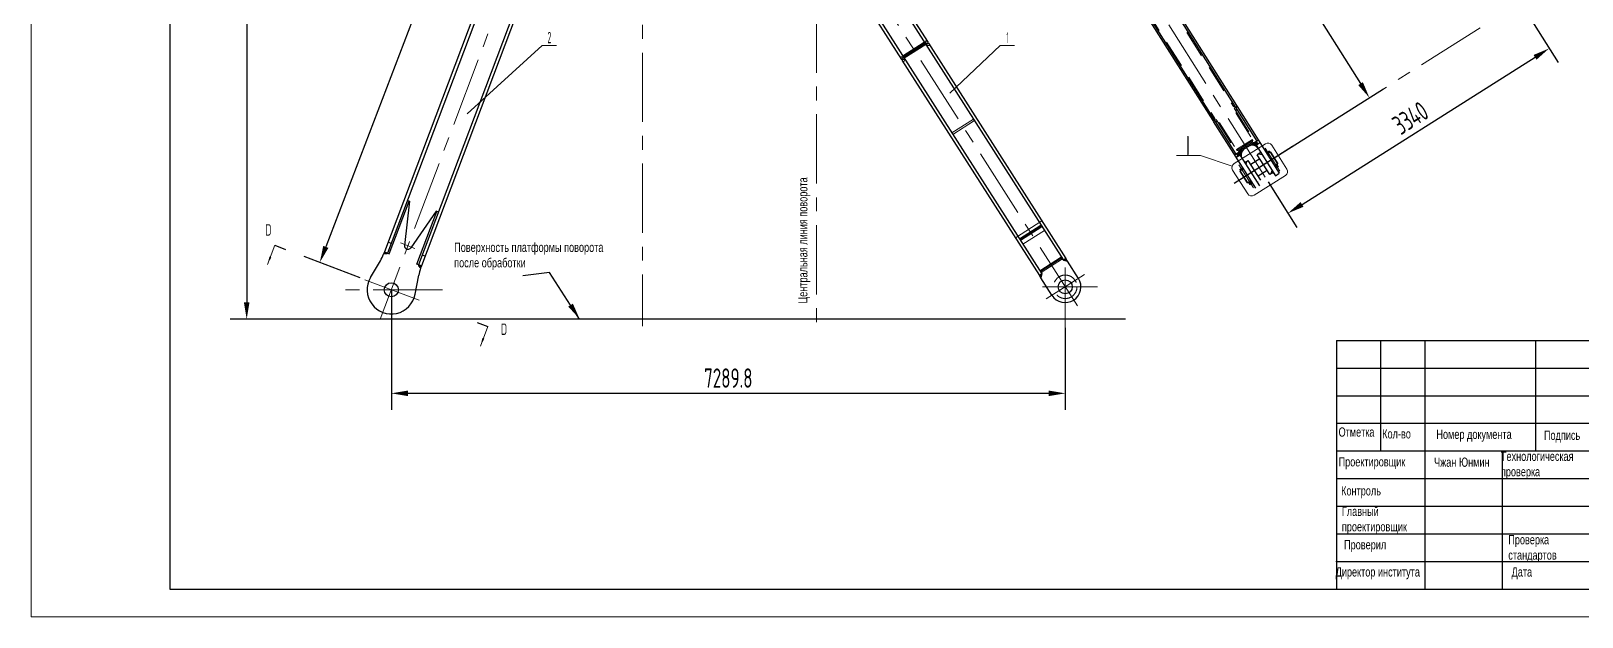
# Model space of a CAD drawing. Header units: millimetres. Extents: x 0 to 25200, y 0 to 17820.
# Drawn here: x 0 to 16777, y 0 to 6343 of the extents above; entities that cross this region are included whole.
import ezdxf
from ezdxf.enums import TextEntityAlignment as Align

# ---------------------------------------------------------------- set-up
doc = ezdxf.new("R2010")
doc.units = ezdxf.units.MM
doc.header["$LTSCALE"] = 600
doc.linetypes.add('F', pattern=[0.75, 0.5, -0.25])
doc.linetypes.add('G', pattern=[2, 1.25, -0.25, 0.25, -0.25])
doc.layers.get('0').update_dxf_attribs({"lineweight": 30})
doc.layers.get('Defpoints').update_dxf_attribs({"lineweight": 30})
for name, color, linetype, lineweight in [('01', 7, 'Continuous', 30), ('02', 1, 'Continuous', 13), ('02C', 3, 'Continuous', 13), ('04', 2, 'F', 13), ('05', 4, 'G', 13), ('08', 1, 'Continuous', 13), ('11', 3, 'Continuous', 13), ('THICK', 7, 'Continuous', 30)]:
    doc.layers.add(name, color=color, linetype=linetype, lineweight=lineweight)
doc.styles.get("Standard").update_dxf_attribs({"font": 'isocp', "width": 0.707, "bigfont": 'intecad.shx'})
doc.dimstyles.new('INTE', dxfattribs={"dimscale": 60, "dimtxt": 3.5, "dimasz": 3, "dimexe": 3, "dimexo": 0, "dimgap": 1, "dimtad": 1, "dimdec": 1, "dimdsep": 46, "dimtxsty": 'Standard', "dimcen": 0, "dimclrd": 1, "dimclre": 1, "dimclrt": 3, "dimadec": 0, "dimazin": 0, "dimtfac": 1, "dimtdec": 1, "dimtmove": 0, "dimatfit": 0, "dimfxl": 0, "dimarcsym": 0})

# ---------------------------------------------------------------- blocks, each defined once
blk = doc.blocks.new('*D1')
at = {"layer": '08', "color": 1, "lineweight": -2}
for p, q in [((16216, 6480), (16518, 6002)), ((13749, 4466), (16269, 6058)), ((13382, 4709), (13693, 4217))]:
    blk.add_line(p, q, dxfattribs=at)
at = {"layer": '08', "color": 1}
for points in [[(16253, 6083), (16285, 6032), (16422, 6154)], [(13733, 4491), (13765, 4440), (13596, 4370)]]:
    blk.add_solid(points, dxfattribs=at)
at = {"layer": 'Defpoints', "color": 0}
for p in [(16216, 6480), (16422, 6154), (13382, 4709)]:
    blk.add_point(p, dxfattribs=at)
at = {"layer": '08', "color": 3, "insert": (14921, 5401), "char_height": 210, "attachment_point": 5, "rotation": 32.2744}
blk.add_mtext('3340', dxfattribs=at)
blk = doc.blocks.new('*D5')
at = {"layer": '08', "color": 1, "lineweight": -2}
for p, q in [((3262, 10744), (2153, 10744)), ((2333, 10564), (2333, 3405)), ((3157, 3225), (2153, 3225))]:
    blk.add_line(p, q, dxfattribs=at)
at = {"layer": '08', "color": 1}
for points in [[(2303, 10564), (2363, 10564), (2333, 10744)], [(2303, 3405), (2363, 3405), (2333, 3225)]]:
    blk.add_solid(points, dxfattribs=at)
at = {"layer": 'Defpoints', "color": 0}
for p in [(3262, 10744), (2333, 3225), (3157, 3225)]:
    blk.add_point(p, dxfattribs=at)
at = {"layer": '08', "color": 3, "insert": (2168, 6984), "char_height": 210, "attachment_point": 5, "rotation": 90}
blk.add_mtext('7519', dxfattribs=at)
blk = doc.blocks.new('inte_dim_blk')
at = {"layer": '08', "color": 1}
blk.add_line((0, 0), (-3, 0), dxfattribs=at)
blk = doc.blocks.new('*D6')
at = {"layer": '08', "color": 1, "lineweight": -2}
for p, q in [((3898, 3542), (3898, 2241)), ((11188, 3130), (11188, 2241)), ((4078, 2421), (11008, 2421))]:
    blk.add_line(p, q, dxfattribs=at)
at = {"layer": '08', "color": 1}
for points in [[(4078, 2451), (4078, 2391), (3898, 2421)], [(11008, 2451), (11008, 2391), (11188, 2421)]]:
    blk.add_solid(points, dxfattribs=at)
at = {"layer": 'Defpoints', "color": 0}
for p in [(3898, 3542), (11188, 3130), (11188, 2421)]:
    blk.add_point(p, dxfattribs=at)
at = {"layer": '08', "color": 3, "insert": (7543, 2586), "char_height": 210, "attachment_point": 5}
blk.add_mtext('7289.8', dxfattribs=at)
blk = doc.blocks.new('*D7')
at = {"layer": '08', "color": 1, "lineweight": -2}
for p, q in [((6089, 10334), (5502, 10559)), ((5605, 10326), (3189, 4006)), ((3560, 3671), (2956, 3902))]:
    blk.add_line(p, q, dxfattribs=at)
at = {"layer": '08', "color": 1}
for points in [[(5577, 10337), (5634, 10315), (5670, 10494)], [(3161, 4017), (3217, 3995), (3124, 3838)]]:
    blk.add_solid(points, dxfattribs=at)
at = {"layer": 'Defpoints', "color": 0}
for p in [(6089, 10334), (3124, 3838), (3560, 3671)]:
    blk.add_point(p, dxfattribs=at)
at = {"layer": '08', "color": 3, "insert": (4243, 7225), "char_height": 210, "attachment_point": 5, "rotation": 69.0729}
blk.add_mtext('7126.5', dxfattribs=at)
blk = doc.blocks.new('*D10')
at = {"layer": '08', "color": 1, "lineweight": -2}
for p, q in [((9841, 12749), (10090, 12906)), ((10034, 12658), (14382, 5773)), ((13013, 4695), (14630, 5716))]:
    blk.add_line(p, q, dxfattribs=at)
at = {"layer": '08', "color": 1}
for points in [[(10059, 12674), (10008, 12642), (9938, 12810)], [(14407, 5789), (14357, 5757), (14478, 5620)]]:
    blk.add_solid(points, dxfattribs=at)
at = {"layer": 'Defpoints', "color": 0}
for p in [(9841, 12749), (14478, 5620), (13013, 4695)]:
    blk.add_point(p, dxfattribs=at)
at = {"layer": '08', "color": 3, "insert": (12347, 9303), "char_height": 210, "attachment_point": 5, "rotation": 302.2744}
blk.add_mtext('8503', dxfattribs=at)
blk = doc.blocks.new('*U26')
at = {"layer": '01'}
for points in [[(25, 292), (25, 5)], [(25, 5), (415, 5)]]:
    blk.add_lwpolyline(points, dxfattribs=at)
at = {"layer": '02'}
for points in [[(0, 297), (0, 0)], [(0, 0), (420, 0)]]:
    blk.add_lwpolyline(points, dxfattribs=at)

msp = doc.modelspace()

# ---------------------------------------------------------------- hatches: boundary and pattern name
for points in [[(13045.73, 5527.01), (13040.39, 5535.47), (13037.28, 5521.67)], [(13290.96, 5020.74), (13295.01, 5038.67), (13301.95, 5027.68)], [(13139.61, 4925.16), (13121.68, 4929.21), (13128.62, 4918.21)], [(13426.59, 4805.98), (13444.52, 4801.93), (13437.58, 4812.92)], [(3814.06, 3926.45), (3823.24, 3950.75), (3855.98, 3938.39, -0.26794919), (3848.24, 3932.06)], [(11167.33, 3862.28), (11194.31, 3879.49), (11211.52, 3852.5)], [(4214.49, 3775.32), (4223.66, 3799.62), (4190.92, 3811.98, 0.26794919), (4192.54, 3802.11)], [(10934.62, 3713.89), (10907.64, 3696.68), (10924.85, 3669.7)]]:
    msp.add_hatch(color=256).paths.add_polyline_path(points)
h = msp.add_hatch(color=256)
h.paths.add_polyline_path([(13051.68, 4981.98), (13034.6, 5009.04), (13060.81, 5025.59), (13077.89, 4998.54)])
h.paths.add_polyline_path([(13101.39, 4961.33), (13060.81, 5025.59), (13125.07, 5066.17, 0.41421356)])
h = msp.add_hatch(color=256)
h.paths.add_polyline_path([(13277.43, 5124.55), (13260.35, 5151.61), (13234.14, 5135.06), (13251.22, 5108)])
h.paths.add_polyline_path([(13274.72, 5070.8), (13234.14, 5135.06), (13169.88, 5094.48, -0.41421356)])
h = msp.add_hatch(color=256)
h.paths.add_polyline_path([(13149.76, 4931.56), (13128.62, 4918.21), (13141.97, 4897.08)])
h.paths.add_polyline_path([(13285.39, 4716.81), (13250.9, 4724.59), (13264.25, 4703.46)])
h = msp.add_hatch(color=256)
h.paths.add_polyline_path([(13315.3, 5006.54), (13301.95, 5027.68), (13280.81, 5014.33)])
h.paths.add_polyline_path([(13437.58, 4812.92), (13424.23, 4834.06), (13416.44, 4799.57)])

# ---------------------------------------------------------------- linework, layer by layer
for p, q in [((6088.25, 9952.05), (3823.24, 3950.75)), ((6121, 9939.69), (3855.98, 3938.39)), ((6455.94, 9813.27), (4190.92, 3811.98)), ((6488.68, 9800.91), (4223.66, 3799.62)), ((7288.88, 9371.62), (9417.03, 6034.26)), ((7326.83, 9371.62), (10934.62, 3713.89)), ((7654.17, 9371.62), (11167.33, 3862.28)), ((7692.13, 9371.62), (9703.7, 6217.06)), ((11789.91, 7479.91), (13260.35, 5151.61)), ((11814.39, 7476.74), (13040.39, 5535.47)), ((11539.42, 7340.93), (12782.52, 5372.61)), ((11548.01, 7362.91), (13034.6, 5009.04)), ((9429.12, 6074.81), (9661.83, 6223.21)), ((9668.83, 6212.24), (9436.11, 6063.85)), ((9670.48, 6209.64), (9687.45, 6242.56)), ((9670.48, 6209.64), (9707.75, 6210.72)), ((9700.33, 6210.51), (9703.7, 6217.06)), ((9707.75, 6210.72), (11194.31, 3879.49)), ((9437.77, 6061.25), (9400.77, 6059.75)), ((9437.77, 6061.25), (9421.07, 6027.92)), ((9674.79, 6202.9), (9442.07, 6054.5)), ((9678.01, 6197.84), (9445.3, 6049.44)), ((9424.4, 6034.55), (9417.03, 6034.26)), ((9421.07, 6027.92), (10907.64, 3696.68)), ((12782.52, 5372.61), (12796.31, 5369.49)), ((12800.54, 5372.16), (12787.86, 5364.15)), ((12796.31, 5369.49), (12798.85, 5371.09)), ((12800.72, 5379.37), (12798.85, 5371.09)), ((12807.03, 5369.37), (12800.54, 5372.16)), ((13026.46, 5521.94), (13034.74, 5520.07)), ((13034.74, 5520.07), (13045.73, 5527.01)), ((13034.74, 5520.07), (13037.28, 5521.67)), ((13034.74, 5520.07), (13034.86, 5508.64)), ((13040.39, 5535.47), (13037.28, 5521.67)), ((13040.39, 5535.47), (13045.73, 5527.01)), ((13045.73, 5527.01), (13502.82, 4803.26)), ((12787.86, 5364.15), (13244.94, 4640.4)), ((13276.41, 5161.76), (13018.53, 4998.89)), ((13234.14, 5135.06), (13460.54, 4776.57)), ((13251.22, 5108), (13293.5, 5134.7)), ((13295.01, 5038.67), (13290.96, 5020.74)), ((13077.89, 4998.54), (13035.62, 4971.84)), ((13060.81, 5025.59), (13287.21, 4667.1)), ((13121.68, 4929.21), (13139.61, 4925.16)), ((13128.62, 4918.21), (13166.67, 4942.24)), ((13302.3, 4727.49), (13166.67, 4942.24)), ((13291.14, 4960.53), (13193.9, 4899.12)), ((13301.95, 5027.68), (13263.9, 5003.65)), ((13399.53, 4788.89), (13263.9, 5003.65)), ((13404.01, 5031.82), (13371.46, 5011.26)), ((13485.17, 4903.3), (13452.62, 4882.74)), ((13466.8, 4883.42), (13473.14, 4887.42)), ((13194.74, 4719.88), (13162.19, 4699.32)), ((13188.04, 4707.37), (13181.7, 4703.36)), ((13372.3, 4832.01), (13275.07, 4770.61)), ((13437.58, 4812.92), (13399.53, 4788.89)), ((13444.52, 4801.93), (13426.59, 4805.98)), ((13460.54, 4776.57), (13502.82, 4803.26)), ((3873.76, 3931.68), (4089.15, 4502.39)), ((4094.77, 4500.27), (4039.51, 4022.13)), ((4071.38, 4509.1), (4094.77, 4500.27)), ((4382.93, 4391.51), (4108.48, 3996.1)), ((4173.14, 3818.69), (4388.54, 4389.4)), ((4406.32, 4382.69), (4382.93, 4391.51)), ((10929.69, 4234.96), (10696.97, 4086.56)), ((10702.35, 4078.13), (10935.06, 4226.53)), ((3895.88, 4044.11), (3863.14, 4056.47)), ((3823.24, 3950.75), (3814.06, 3926.45)), ((3848.24, 3932.06), (3814.06, 3926.45)), ((3823.24, 3950.75), (3873.76, 3931.68)), ((4263.57, 3905.34), (4230.82, 3917.7)), ((11194.31, 3879.49), (11167.33, 3862.28)), ((11167.33, 3862.28), (11211.52, 3852.5)), ((11211.52, 3852.5), (11194.31, 3879.49)), ((3671.93, 3674.98), (3778.8, 3856.62)), ((4155.03, 3492.65), (4194.83, 3699.61)), ((4223.66, 3799.62), (4173.14, 3818.69)), ((4192.54, 3802.11), (4214.49, 3775.32)), ((4223.66, 3799.62), (4214.49, 3775.32)), ((10934.62, 3713.89), (10907.64, 3696.68)), ((10924.85, 3669.7), (10907.64, 3696.68)), ((10934.62, 3713.89), (10924.85, 3669.7)), ((11330.88, 3665.32), (11211.52, 3852.5)), ((11044.21, 3482.52), (10924.85, 3669.7)), ((11840.97, 3224.62), (3156.54, 3224.62))]:
    msp.add_line(p, q)
for centre, radius in [((13469.97, 4885.42), 4.75), ((13184.87, 4705.36), 4.75), ((3897.74, 3542.12), 76), ((11187.54, 3573.92), 76)]:
    msp.add_circle(centre, radius)
for centre, radius, start, end in [((13165.65, 5001.92), 76, 122.274426, 212.274426), ((13210.46, 5030.22), 76, 32.274426, 122.274426), ((3253.05, 4165.95), 610, 329.529286, 336.881377), ((3846.62, 3941.93), 10, 279.322423, 339.322423), ((4077.26, 4017.77), 38, 173.408384, 325.236462), ((4200.28, 3808.45), 10, 159.322423, 219.322423), ((4793.85, 3584.42), 610, 161.76347, 169.11556), ((3897.74, 3542.12), 262, 149.529286, 349.11556), ((11187.54, 3573.92), 170, 212.524572, 32.524572)]:
    msp.add_arc(centre, radius, start, end)
at = {"layer": '01'}
for p, q in [((13393.78, 5043.1), (13366.91, 5026.13)), ((13395.22, 5026.26), (13387.21, 5038.94)), ((13393.78, 5043.1), (13401.79, 5030.41)), ((13149.76, 4931.56), (13141.97, 4897.08)), ((13280.81, 5014.33), (13315.3, 5006.54)), ((13366.91, 5026.13), (13374.92, 5013.45)), ((13404.01, 5031.82), (13407.47, 5031.95)), ((13404.01, 5031.82), (13485.17, 4903.3)), ((13407.47, 5031.95), (13486.79, 4906.37)), ((13456.09, 4884.93), (13471.04, 4861.26)), ((13491.33, 4874.07), (13471.04, 4861.26)), ((13476.38, 4897.75), (13491.33, 4874.07)), ((13485.17, 4903.3), (13486.79, 4906.37)), ((13075.24, 4841.92), (13102.1, 4858.89)), ((13075.24, 4841.92), (13083.25, 4829.24)), ((13081.03, 4827.84), (13079.42, 4824.77)), ((13158.73, 4699.18), (13079.42, 4824.77)), ((13113.58, 4848.39), (13081.03, 4827.84)), ((13162.19, 4699.32), (13081.03, 4827.84)), ((13089.82, 4833.39), (13081.81, 4846.07)), ((13102.1, 4858.89), (13110.11, 4846.21)), ((13162.19, 4699.32), (13158.73, 4699.18)), ((13170.99, 4704.87), (13185.94, 4681.2)), ((13191.28, 4717.69), (13206.23, 4694.02)), ((13416.44, 4799.57), (13424.23, 4834.06)), ((13185.94, 4681.2), (13206.23, 4694.02)), ((2637.74, 4023.95), (2754.49, 3979.31)), ((4824.93, 3187.56), (4941.68, 3142.91))]:
    msp.add_line(p, q, dxfattribs=at)
for centre in [(13469.97, 4885.42), (13184.87, 4705.36)]:
    msp.add_circle(centre, 3.75, dxfattribs=at)
at = {"layer": '02'}
for p, q in [((4717.09, 5445.51), (5529.78, 6185.39)), ((5529.78, 6185.39), (5684.78, 6185.39)), ((9940.44, 5671.29), (10484.64, 6185.39)), ((10484.64, 6185.39), (10639.64, 6185.39)), ((13473.07, 4862.54), (13458.12, 4886.21)), ((13489.3, 4872.79), (13474.35, 4896.46)), ((13187.97, 4682.48), (13173.02, 4706.16)), ((13204.2, 4692.73), (13189.25, 4716.41)), ((10647.95, 4103.93), (10934.62, 4286.73)), ((2637.74, 4023.95), (2557.37, 3813.8)), ((4941.68, 3142.91), (4861.32, 2932.75))]:
    msp.add_line(p, q, dxfattribs=at)
for points in [[(2557.37, 3813.8, 0, 22.5, 0), (2589.52, 3897.86, 0, 0, 0)], [(4861.32, 2932.75, 0, 22.5, 0), (4893.46, 3016.82, 0, 0, 0)]]:
    msp.add_lwpolyline(points, format="xyseb", dxfattribs=at)
at = {"layer": '02C'}
msp.add_lwpolyline([(13013.91, 4907.16), (13353.41, 5121.57, -0.41421356), (13422.38, 5105.99), (13585.28, 4848.05, -0.41421356), (13569.71, 4779.08), (13230.21, 4564.67, -0.41421356), (13161.24, 4580.24), (12998.34, 4838.19, -0.41421356)], format="xyb", close=True, dxfattribs=at)
at = {"layer": '04'}
for p, q in [((11781.46, 7468.95), (13008.53, 5525.99)), ((11563.27, 7363.09), (12804.77, 5397.3)), ((9686.74, 6184.14), (9700.33, 6210.51)), ((9686.74, 6184.14), (9724.01, 6185.22)), ((9454.03, 6035.75), (9424.4, 6034.55)), ((9454.03, 6035.75), (9437.33, 6002.42)), ((9960.92, 5240.85), (10193.63, 5389.24)), ((9971.67, 5223.99), (10204.38, 5372.38)), ((12804.77, 5397.3), (12800.72, 5379.37)), ((12819.98, 5384.44), (12803.92, 5374.3)), ((12857.36, 5347.73), (12807.03, 5369.37)), ((12819.98, 5384.44), (13050.66, 5019.19)), ((13008.53, 5525.99), (13026.46, 5521.94)), ((13029.67, 5516.87), (13013.6, 5506.72)), ((13013.6, 5506.72), (13244.28, 5141.47)), ((13034.86, 5508.64), (13035.5, 5449.58)), ((13035.5, 5449.58), (13234.14, 5135.06)), ((12857.36, 5347.73), (13060.81, 5025.59)), ((13039.76, 5060.79), (13211.4, 5169.19)), ((13046.17, 5050.65), (13039.76, 5060.79)), ((13217.8, 5159.04), (13046.17, 5050.65)), ((13046.17, 5050.65), (13064.1, 5046.6)), ((13059.74, 5027.28), (13064.1, 5046.6)), ((13213.75, 5141.11), (13064.1, 5046.6)), ((13217.8, 5159.04), (13211.4, 5169.19)), ((13218.12, 5160.42), (13213.75, 5141.11)), ((13233.07, 5136.75), (13213.75, 5141.11)), ((10924.85, 4242.55), (10692.14, 4094.15)), ((10962.48, 4183.52), (10729.77, 4035.13)), ((10912.58, 3748.46), (11145.29, 3896.85)), ((11151.74, 3886.73), (10919.03, 3738.34)), ((11147.77, 3868.78), (10936.98, 3734.37)), ((11151.74, 3886.73), (11147.77, 3868.78)), ((11165.72, 3864.81), (11147.77, 3868.78)), ((10919.03, 3738.34), (10912.58, 3748.46)), ((10919.03, 3738.34), (10936.98, 3734.37)), ((10933.01, 3716.42), (10936.98, 3734.37))]:
    msp.add_line(p, q, dxfattribs=at)
msp.add_circle((11187.54, 3573.92), 127, dxfattribs=at)
at = {"layer": '05'}
for p, q in [((6615.62, 10907.89), (6615.62, 3149.62)), ((11319.27, 3367.35), (6534.43, 10870.94)), ((6531.9, 10521.48), (3777.91, 3224.62)), ((11667.21, 7424.18), (13381.67, 4709.49)), ((13013.39, 4695.23), (16342.87, 6797.97)), ((8495.14, 6641.4), (8495.14, 3149.62)), ((13350.19, 5074.71), (13507.72, 4825.28)), ((13065.26, 4894.76), (13222.78, 4645.33)), ((13462.95, 4880.98), (13477, 4889.86)), ((13191.9, 4709.8), (13177.84, 4700.93)), ((13181.3, 4711.02), (13188.47, 4699.66)), ((4150.44, 3990.15), (3995.97, 4048.45)), ((10980.97, 3442.19), (11394.12, 3705.65)), ((11187.54, 3782.96), (11187.54, 2687.78)), ((4452.55, 3542.12), (3358.15, 3542.12)), ((4199.63, 3428.18), (3611.46, 3650.17)), ((10942.54, 3573.92), (11537.09, 3573.92))]:
    msp.add_line(p, q, dxfattribs=at)
at = {"layer": '08'}
for p, q in [((12649.46, 4993.58), (12391.5, 4993.58)), ((12993.12, 4880.51), (12649.46, 4993.58))]:
    msp.add_line(p, q, dxfattribs=at)
at = {"layer": 'THICK'}
for p, q in [((14122.46, 2994.38), (14122.46, 300)), ((14122.46, 2994.38), (24900, 2994.38)), ((14601.31, 2993.08), (14601.31, 2994.38)), ((14601.47, 1796.88), (14601.47, 2994.38)), ((15080.47, 300), (15080.47, 2994.38)), ((16277.97, 1796.88), (16277.97, 2994.38)), ((14122.46, 2096.26), (17714.98, 2096.26)), ((14122.46, 1796.88), (17714.98, 1796.88)), ((15918.72, 300), (15918.72, 1796.88)), ((14122.46, 300), (24900, 300))]:
    msp.add_line(p, q, dxfattribs=at)
at = {"layer": 'THICK', "color": 3}
for p, q in [((14122.46, 2695.01), (17714.98, 2695.01)), ((14122.46, 2395.63), (17714.98, 2395.63)), ((14122.46, 1497.5), (17714.98, 1497.5)), ((14122.46, 1198.13), (17714.98, 1198.13)), ((14122.46, 898.75), (17714.98, 898.75)), ((14122.46, 599.38), (17714.98, 599.38))]:
    msp.add_line(p, q, dxfattribs=at)
for p in [(14122.46, 599.38), (14122.46, 300)]:
    msp.add_point(p, dxfattribs=at)

# ---------------------------------------------------------------- block references
at = {"xscale": 60, "yscale": 60, "zscale": 60}
msp.add_blockref('*U26', (0, 0), dxfattribs=at)

# ---------------------------------------------------------------- texts
at = {"attachment_point": 1}
for s, insert, char_height in [('{\\C3;I}', (12493.45, 5207.84), 210), ('{\\fArial|b0|i0|c204|p34;\\C3;Поверхность платформы поворота\\Pпосле обработки}', (4577.29, 4051.3), 100), ('{\\fArial|b0|i0|c204|p34;Отметка}', (14143.99, 2052.09), 100), ('{\\fArial|b0|i0|c204|p34;Кол-во}', (14616.11, 2032.23), 100), ('{\\fArial|b0|i0|c204|p34;Номер документа}', (15202.54, 2027.26), 100), ('{\\fArial|b0|i0|c204|p34;Подпись}', (16365.44, 2017.33), 100), ('{\\fArial|b0|i0|c204|p34;Проектировщик}', (14144.24, 1729.94), 100), ('{\\fArial|b0|i0|c204|p34;\\C3;Чжан Юнмин}', (15177.15, 1725.97), 100), ('{\\fArial|b0|i0|c204|p34;Главный\\Pпроектировщик}', (14179.76, 1193.65), 100), ('{\\fArial|b0|i0|c204|p34;Проверка\\Pстандартов}', (15979.94, 887), 100), ('{\\fArial|b0|i0|c204|p34;Проверил}', (14203.6, 832.44), 100), ('{\\fArial|b0|i0|c204|p34;Директор института}', (14112.36, 538.01), 100)]:
    msp.add_mtext(s, dxfattribs=dict(at, insert=insert, char_height=char_height))
at = {"insert": (8298.56, 3392.49), "char_height": 100, "attachment_point": 1, "rotation": 90}
msp.add_mtext('{\\fArial|b0|i0|c204|p34;\\C3;Центральная линия поворота}', dxfattribs=at)
at = {"char_height": 100, "attachment_point": 1}
for s, insert, width in [('{\\fArial|b0|i0|c204|p34;Технологическая\\Pпроверка}', (15900.18, 1789.48), 3.9727), ('{\\fArial|b0|i0|c204|p34;Контроль}', (14171.81, 1415.93), 3.9727), ('{\\fArial|b0|i0|c204|p34;Дата}', (16015.69, 537.7), 15.8909)]:
    msp.add_mtext(s, dxfattribs=dict(at, insert=insert, width=width))
at = {"layer": '11'}
for s, width, p, p2 in [('2', 0.562593, (5586.05, 6210.39), (5628.52, 6210.39)), ('1', 0.404, (10553.39, 6210.39), (10570.89, 6210.39))]:
    msp.add_text(s, height=123.74, dxfattribs=dict(at, width=width)).set_placement(p, p2, align=Align.FIT)
at = {"layer": '11', "width": 0.707}
for p in [(2534.22, 4091.38), (5082.48, 3016.82)]:
    msp.add_text('D', height=122.5, dxfattribs=at).set_placement(p, align=Align.BOTTOM_LEFT)

# ---------------------------------------------------------------- dimensions: what is measured, and where the dimension line sits
at = {"layer": '08'}
dim = msp.add_linear_dim(base=(14478.22, 5620.34), p1=(9840.59, 12748.64), p2=(13013.39, 4695.23), angle=122.274426, text='8503', dimstyle='INTE', override={"dimblk2": 'inte_dim_blk'}, dxfattribs=at)
dim.commit()
dim.dimension.update_dxf_attribs({"geometry": '*D10', "text_midpoint": (12347.43, 9303.24)})
dim = msp.add_linear_dim(base=(2332.75, 3224.62), p1=(3261.73, 10743.62), p2=(3156.54, 3224.62), angle=270, dimstyle='INTE', override={"dimblk2": 'inte_dim_blk'}, dxfattribs=at)
dim.commit()
dim.dimension.update_dxf_attribs({"geometry": '*D5', "text_midpoint": (2332.75, 6984.12), "dimtype": 160})
dim = msp.add_linear_dim(base=(3124.33, 3837.88), p1=(6089.17, 10333.9), p2=(3559.61, 3671.42), angle=249.072874, dimstyle='INTE', dxfattribs=at)
dim.commit()
dim.dimension.update_dxf_attribs({"geometry": '*D7', "text_midpoint": (4242.92, 7225.02)})
dim = msp.add_linear_dim(base=(16421.54, 6153.72), p1=(13381.67, 4709.49), p2=(16215.58, 6479.84), angle=32.274426, text='3340', dimstyle='INTE', dxfattribs=at)
dim.commit()
dim.dimension.update_dxf_attribs({"geometry": '*D1', "text_midpoint": (14920.86, 5401.12)})
dim = msp.add_linear_dim(base=(11187.54, 2420.52), p1=(3897.74, 3542.12), p2=(11187.54, 3130), dimstyle='INTE', dxfattribs=at)
dim.commit()
dim.dimension.update_dxf_attribs({"geometry": '*D6', "text_midpoint": (7542.64, 2420.52), "dimtype": 160})

# ---------------------------------------------------------------- leaders
msp.add_leader([(5934.79, 3224.62), (5607.44, 3728.83), (5320.54, 3693.83)], dimstyle='INTE')

doc.saveas('drawing.dxf')
